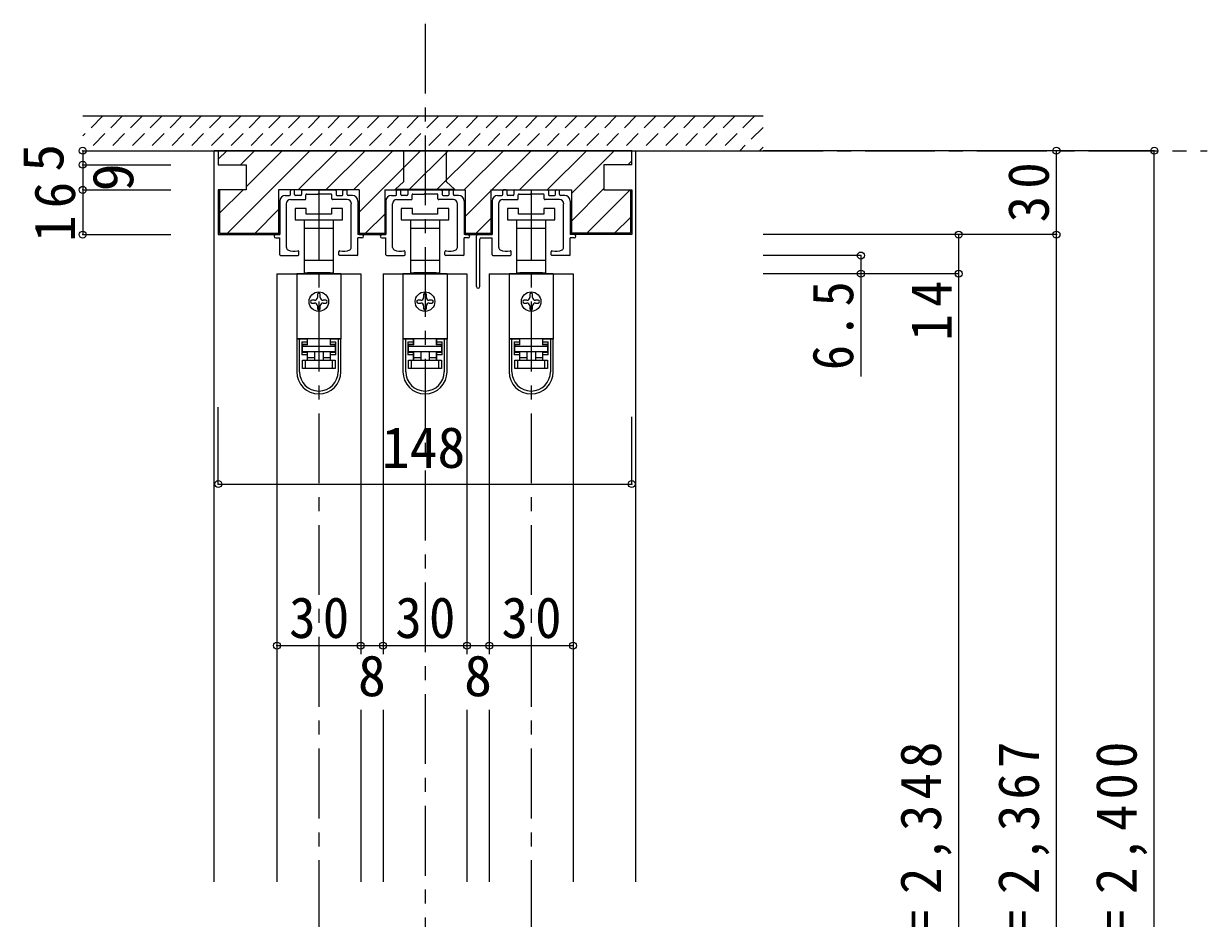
# Model space of a CAD drawing. Units: millimetres at full size, sheet at 1:5. Extents: x -973 to 977, y -718 to 696.
# Drawn here: x 85.5 to 509.2, y -322.8 to -2.5 of the extents above; entities that cross this region are included whole.
import ezdxf
from ezdxf.enums import TextEntityAlignment as Align

# ---------------------------------------------------------------- set-up
doc = ezdxf.new("R2010")
doc.units = ezdxf.units.MM
doc.header["$LTSCALE"] = 5
doc.header["$PDMODE"] = 32
doc.header["$PDSIZE"] = 2.5
doc.linetypes.add('CHAIN1', pattern=[8, 5, -1, 1, -1])
doc.linetypes.add('DASHED1', pattern=[1.8, 1.2, -0.6])
for name, color, linetype in [('0-1_通り芯', 4, 'CHAIN1'), ('0-3_仕上げ', 2, 'Continuous'), ('0-4_枠', 3, 'Continuous'), ('0-6_扉', 6, 'Continuous'), ('0-7_金物', 7, 'Continuous'), ('0-B_寸法', 7, 'Continuous'), ('0-C_ハッチ', 4, 'Continuous')]:
    doc.layers.add(name, color=color, linetype=linetype)
doc.styles.add('ＭＳ ゴシック', font='')
doc.styles.get('ＭＳ ゴシック').set_extended_font_data('MS Gothic')

# ---------------------------------------------------------------- blocks, each defined once
blk = doc.blocks.new('下荷重(戸車)')
at = {"layer": '0-7_金物'}
for p, q in [((8.5, 37.107), (4.5, 37.107)), ((-5.25, 30.107), (0, 30.107)), ((0, 30.107), (5.25, 30.107)), ((5.25, 30.107), (5.25, 33.107)), ((5.25, 18.507), (5.25, 30.107)), ((0, 18.507), (-5.25, 18.507)), ((-5.25, 18.507), (-5.25, 14.107)), ((5.25, 18.507), (0, 18.507)), ((5.25, 14.107), (5.25, 18.507)), ((7.9, 13.807), (-7.9, 13.807)), ((-7.9, 13.807), (-7.9, -9.493)), ((-5.25, 14.107), (-4, 14.107)), ((-4, 14.107), (-4, 13.807)), ((4, 14.107), (-4, 14.107)), ((4, 14.107), (5.25, 14.107)), ((4, 13.807), (4, 14.107)), ((7.9, 13.807), (7.9, -9.493)), ((-1.5, 4.307), (-2.5, 4.307)), ((-0.5, 6.307), (-0.5, 5.307)), ((0.5, 5.307), (0.5, 6.307)), ((2.5, 4.307), (1.5, 4.307)), ((-2.5, 3.307), (-1.5, 3.307)), ((-0.5, 2.307), (-0.5, 1.307)), ((0.5, 1.307), (0.5, 2.307)), ((1.5, 3.307), (2.5, 3.307)), ((7.9, -9.493), (-7.9, -9.493)), ((-7.9, -9.493), (-7.9, -9.593)), ((-6.9, -9.593), (-7.9, -9.593)), ((-7.9, -9.593), (-7.9, -21.293)), ((-4.2, -9.593), (-6.9, -9.593)), ((-6.9, -21.293), (-6.9, -9.593)), ((-6.1, -10.593), (-6.1, -15.293)), ((-6.1, -10.593), (-4.2, -10.593)), ((-5.9, -11.693), (-5.9, -12.193)), ((-4, -11.693), (-5.9, -11.693)), ((-5.9, -12.193), (5.9, -12.193)), ((-5.9, -14.193), (-5.9, -12.193)), ((-4.9, -9.593), (-4.9, -9.493)), ((-4.2, -9.593), (-4.2, -10.593)), ((-4, -11.693), (-4, -9.493)), ((4, -9.493), (4, -11.693)), ((5.9, -11.693), (4, -11.693)), ((6.9, -9.593), (4.2, -9.593)), ((4.2, -10.593), (4.2, -9.593)), ((4.2, -11.593), (4.2, -10.593)), ((4.2, -10.593), (6.1, -10.593)), ((6.1, -11.593), (4.2, -11.593)), ((4.9, -9.493), (4.9, -9.593)), ((5.9, -12.193), (5.9, -11.693)), ((5.9, -12.193), (5.9, -14.193)), ((6.1, -15.293), (6.1, -10.593)), ((6.9, -9.593), (6.9, -21.293)), ((7.9, -9.593), (6.9, -9.593)), ((7.9, -9.493), (7.9, -9.593)), ((7.9, -21.293), (7.9, -9.593)), ((-6.1, -14.293), (-4.2, -14.293)), ((-4.2, -15.293), (-6.1, -15.293)), ((5.9, -14.193), (-5.9, -14.193)), ((-4.2, -14.293), (-4.2, -15.293)), ((-4.2, -15.293), (-4.2, -17.193)), ((-4, -16.193), (-4, -14.193)), ((-1.5, -14.193), (-1.5, -17.193)), ((1.5, -14.193), (1.5, -17.193)), ((1.5, -16.193), (4, -16.193)), ((6.1, -15.293), (4.2, -15.293)), ((4.2, -17.193), (4.2, -15.293)), ((-5.9, -17.193), (-4.9, -17.193)), ((-4.9, -17.193), (4.9, -17.193)), ((-4.9, -17.193), (-4.9, -20.193)), ((4.9, -20.193), (-4.9, -20.193)), ((4.9, -17.193), (5.9, -17.193)), ((5.9, -17.193), (5.9, -20.193))]:
    blk.add_line(p, q, dxfattribs=at)
for points in [[(-8.5, 33.107), (0, 33.107), (8.5, 33.107), (8.5, 37.107)], [(4.5, 37.107), (4.5, 35.107), (-4.5, 35.107), (-4.5, 37.107), (-8.5, 37.107), (-8.5, 33.107)], [(-5.25, 33.107), (-5.25, 30.107), (-5.25, 18.507)], [(-4.2, -10.593), (-4.2, -11.593), (-6.1, -11.593)], [(-4, -17.193), (-4, -16.193), (-1.5, -16.193)], [(4, -14.193), (4, -16.193), (4, -17.193)], [(4.2, -15.293), (4.2, -14.293), (6.1, -14.293)], [(-4.9, -20.193), (-5.9, -20.193), (-5.9, -17.193)], [(5.9, -20.193), (4.9, -20.193), (4.9, -17.193)]]:
    blk.add_lwpolyline(points, dxfattribs=at)
blk.add_circle((0, 3.807), 3.5, dxfattribs=at)
for centre, radius, start, end in [((-2.5, 3.807), 0.5, 90, 180), ((-1.5, 5.307), 1, 270, 0), ((0, 6.307), 0.5, 90, 180), ((0, 6.307), 0.5, 0, 90), ((1.5, 5.307), 1, 180, 270), ((2.5, 3.807), 0.5, 0, 90), ((-2.5, 3.807), 0.5, 180, 270), ((-1.5, 2.307), 1, 0, 90), ((0, 1.307), 0.5, 180, 270), ((0, 1.307), 0.5, 270, 0), ((1.5, 2.307), 1, 90, 180), ((2.5, 3.807), 0.5, 270, 0), ((0, -21.293), 7.9, 180, 0), ((0, -21.293), 6.9, 180, 0)]:
    blk.add_arc(centre, radius, start, end, dxfattribs=at)
blk = doc.blocks.new('03')
at = {"layer": '0-B_寸法'}
for p, q in [((-9.229, 7.776), (-9.229, 9.176)), ((-8.029, 9.476), (-8.929, 9.476)), ((-7.729, 7.776), (-7.729, 9.176)), ((-5.229, 9.176), (-5.229, 7.776)), ((-4.929, 9.476), (6.771, 9.476)), ((7.071, 9.176), (7.071, 7.776)), ((9.571, 7.776), (9.571, 9.176)), ((9.871, 9.476), (10.771, 9.476)), ((11.071, 7.776), (11.071, 9.176)), ((-13.079, 5.476), (-13.079, -6.524)), ((-11.079, 7.476), (-9.529, 7.476)), ((-10.679, -11.096), (-10.679, 4.476)), ((-9.229, 5.976), (-4.029, 5.976)), ((-5.529, 7.476), (-7.429, 7.476)), ((-3.729, 6.276), (-3.729, 7.676)), ((-3.429, 7.976), (0.621, 7.976)), ((0.921, 8.276), (0.621, 7.976)), ((0.921, 8.276), (1.221, 7.976)), ((5.271, 7.976), (1.221, 7.976)), ((5.571, 6.276), (5.571, 7.676)), ((11.071, 5.976), (5.871, 5.976)), ((7.371, 7.476), (9.271, 7.476)), ((12.921, 7.476), (11.371, 7.476)), ((12.521, -11.096), (12.521, 4.476)), ((14.921, 5.476), (14.921, -6.524)), ((-18.679, -25.124), (-18.679, -7.024)), ((-18.179, -6.524), (-13.079, -6.524)), ((-17.479, -25.124), (-17.479, -8.224)), ((-16.979, -7.724), (-13.079, -7.724)), ((-13.079, -13.724), (-13.079, -7.724)), ((16.321, -6.524), (14.921, -6.524)), ((16.321, -7.724), (14.921, -7.724)), ((14.921, -13.724), (14.921, -7.724)), ((-6.229, -13.724), (-6.229, -12.649)), ((8.071, -13.724), (8.071, -12.649)), ((-12.779, -14.024), (-6.529, -14.024)), ((14.621, -14.024), (8.371, -14.024))]:
    blk.add_line(p, q, dxfattribs=at)
for centre, radius, start, end in [((-8.929, 9.176), 0.3, 90, 180), ((-8.029, 9.176), 0.3, 0, 90), ((-4.929, 9.176), 0.3, 90, 180), ((6.771, 9.176), 0.3, 0, 90), ((9.871, 9.176), 0.3, 90, 180), ((10.771, 9.176), 0.3, 0, 90), ((-11.079, 5.476), 2, 90, 180), ((-9.229, 4.476), 1.5, 90, 180), ((-9.529, 7.776), 0.3, 270, 0), ((-7.429, 7.776), 0.3, 180, 270), ((-5.529, 7.776), 0.3, 270, 0), ((-4.029, 6.276), 0.3, 270, 0), ((-3.429, 7.676), 0.3, 90, 180), ((5.271, 7.676), 0.3, 0, 90), ((5.871, 6.276), 0.3, 180, 270), ((7.371, 7.776), 0.3, 180, 270), ((9.271, 7.776), 0.3, 270, 0), ((11.371, 7.776), 0.3, 180, 270), ((11.071, 4.476), 1.5, 0, 90), ((12.921, 5.476), 2, 0, 90), ((-18.179, -7.024), 0.5, 90, 180), ((-16.979, -8.224), 0.5, 90, 180), ((16.321, -7.124), 0.6, 0, 90), ((16.321, -7.124), 0.6, 270, 0), ((-9.679, -11.096), 1, 180, 243.25632), ((-7.879, -7.524), 5, 243.25632, 284.75682), ((-6.529, -12.649), 0.3, 0, 104.75682), ((8.371, -12.649), 0.3, 75.24318, 180), ((9.721, -7.524), 5, 255.24318, 296.74368), ((11.521, -11.096), 1, 296.74368, 0), ((-12.779, -13.724), 0.3, 180, 270), ((-6.529, -13.724), 0.3, 270, 0), ((8.371, -13.724), 0.3, 180, 270), ((14.621, -13.724), 0.3, 270, 0), ((-18.079, -25.124), 0.6, 180, 0)]:
    blk.add_arc(centre, radius, start, end, dxfattribs=at)
blk = doc.blocks.new('02')
at = {"layer": '0-B_寸法'}
for p, q in [((-8.95, 8.623), (-9.85, 8.623)), ((-5.85, 8.623), (5.85, 8.623)), ((8.95, 8.623), (9.85, 8.623)), ((-14, 4.623), (-14, -7.377)), ((-12, 6.623), (-10.45, 6.623)), ((-10.15, 6.923), (-10.15, 8.323)), ((-10.15, 5.123), (-4.95, 5.123)), ((-8.65, 6.923), (-8.65, 8.323)), ((-6.45, 6.623), (-8.35, 6.623)), ((-6.15, 8.323), (-6.15, 6.923)), ((-4.65, 5.423), (-4.65, 6.823)), ((-4.35, 7.123), (-0.3, 7.123)), ((0, 7.423), (-0.3, 7.123)), ((0, 7.423), (0.3, 7.123)), ((4.35, 7.123), (0.3, 7.123)), ((4.65, 5.423), (4.65, 6.823)), ((10.15, 5.123), (4.95, 5.123)), ((6.15, 8.323), (6.15, 6.923)), ((6.45, 6.623), (8.35, 6.623)), ((8.65, 6.923), (8.65, 8.323)), ((10.15, 6.923), (10.15, 8.323)), ((12, 6.623), (10.45, 6.623)), ((14, 4.623), (14, -7.377)), ((-11.6, -11.949), (-11.6, 3.623)), ((11.6, -11.949), (11.6, 3.623)), ((-15.4, -7.377), (-14, -7.377)), ((15.4, -7.377), (14, -7.377)), ((-15.4, -8.577), (-14, -8.577)), ((-14, -14.577), (-14, -8.577)), ((15.4, -8.577), (14, -8.577)), ((14, -14.577), (14, -8.577)), ((-13.7, -14.877), (-7.45, -14.877)), ((-7.15, -14.577), (-7.15, -13.502)), ((7.15, -14.577), (7.15, -13.502)), ((13.7, -14.877), (7.45, -14.877))]:
    blk.add_line(p, q, dxfattribs=at)
for centre, radius, start, end in [((-9.85, 8.323), 0.3, 90, 180), ((-8.95, 8.323), 0.3, 0, 90), ((-5.85, 8.323), 0.3, 90, 180), ((5.85, 8.323), 0.3, 0, 90), ((8.95, 8.323), 0.3, 90, 180), ((9.85, 8.323), 0.3, 0, 90), ((-12, 4.623), 2, 90, 180), ((-10.15, 3.623), 1.5, 90, 180), ((-10.45, 6.923), 0.3, 270, 0), ((-8.35, 6.923), 0.3, 180, 270), ((-6.45, 6.923), 0.3, 270, 0), ((-4.95, 5.423), 0.3, 270, 0), ((-4.35, 6.823), 0.3, 90, 180), ((4.35, 6.823), 0.3, 0, 90), ((4.95, 5.423), 0.3, 180, 270), ((6.45, 6.923), 0.3, 180, 270), ((8.35, 6.923), 0.3, 270, 0), ((10.45, 6.923), 0.3, 180, 270), ((10.15, 3.623), 1.5, 0, 90), ((12, 4.623), 2, 0, 90), ((-15.4, -7.977), 0.6, 90, 180), ((-15.4, -7.977), 0.6, 180, 270), ((15.4, -7.977), 0.6, 0, 90), ((15.4, -7.977), 0.6, 270, 0), ((-10.6, -11.949), 1, 180, 243.25632), ((10.6, -11.949), 1, 296.74368, 0), ((-13.7, -14.577), 0.3, 180, 270), ((-8.8, -8.377), 5, 243.25632, 284.75682), ((-7.45, -13.502), 0.3, 0, 104.75682), ((-7.45, -14.577), 0.3, 270, 0), ((7.45, -13.502), 0.3, 75.24318, 180), ((7.45, -14.577), 0.3, 180, 270), ((8.8, -8.377), 5, 255.24318, 296.74368), ((13.7, -14.577), 0.3, 270, 0)]:
    blk.add_arc(centre, radius, start, end, dxfattribs=at)

msp = doc.modelspace()

# ---------------------------------------------------------------- linework, layer by layer
at = {"layer": '0-1_通り芯'}
for p, q in [((229.153, -2.5), (229.153, -577.5)), ((106.653, -48), (509.153, -48))]:
    msp.add_line(p, q, dxfattribs=at)
at = {"layer": '0-3_仕上げ'}
for p, q in [((176.653, -48), (160.653, -48)), ((297.653, -48), (281.653, -48))]:
    msp.add_line(p, q, dxfattribs=at)
at = {"layer": '0-4_枠', "color": 4}
for p, q in [((155.153, -48), (153.653, -48)), ((153.653, -309.75), (153.653, -48)), ((303.153, -48), (304.653, -48)), ((304.653, -309.75), (304.653, -48))]:
    msp.add_line(p, q, dxfattribs=at)
at = {"layer": '0-4_枠'}
for p, q in [((303.153, -48), (155.153, -48)), ((155.153, -48), (155.153, -53)), ((221.405, -48), (221.405, -59.086)), ((236.905, -59.086), (236.905, -48)), ((303.153, -53), (303.153, -48)), ((155.153, -53), (165.153, -53)), ((165.153, -53), (165.153, -62)), ((293.153, -53), (293.153, -62)), ((303.153, -53), (293.153, -53)), ((221.405, -59.086), (218.555, -61.8)), ((239.755, -61.8), (236.905, -59.086)), ((155.153, -62), (155.153, -78)), ((165.153, -62), (155.153, -62)), ((155.653, -62), (155.653, -77.5)), ((205.553, -62), (176.753, -62)), ((176.753, -62), (176.753, -78)), ((205.553, -62), (205.553, -78)), ((214.753, -62), (243.553, -62)), ((214.753, -62), (214.753, -78)), ((218.555, -61.8), (239.755, -61.8)), ((218.555, -62), (218.555, -61.8)), ((239.755, -61.8), (239.755, -62)), ((243.553, -62), (243.553, -78)), ((252.753, -62), (281.553, -62)), ((252.753, -62), (252.753, -78)), ((281.553, -62), (281.553, -78)), ((293.153, -62), (303.153, -62)), ((302.653, -62), (302.653, -77.5)), ((303.153, -62), (303.153, -78)), ((155.153, -78), (176.753, -78)), ((155.653, -77.5), (176.753, -77.5)), ((205.553, -77.5), (214.753, -77.5)), ((205.553, -78), (214.753, -78)), ((243.553, -77.5), (252.753, -77.5)), ((243.553, -78), (252.753, -78)), ((302.653, -77.5), (281.553, -77.5)), ((303.153, -78), (281.553, -78))]:
    msp.add_line(p, q, dxfattribs=at)
at = {"layer": '0-6_扉'}
for p, q in [((176.153, -92), (176.153, -309.75)), ((214.153, -92), (214.153, -228.151)), ((252.153, -92), (282.153, -92)), ((252.153, -92), (252.153, -228.151)), ((282.153, -92), (282.153, -309.75)), ((206.153, -248.151), (206.153, -309.75)), ((214.153, -248.151), (214.153, -309.75)), ((244.153, -248.151), (244.153, -309.75)), ((252.153, -248.151), (252.153, -309.75))]:
    msp.add_line(p, q, dxfattribs=at)
for points in [[(176.153, -92), (206.153, -92), (206.153, -228.151)], [(214.153, -92), (244.153, -92), (244.153, -228.151)]]:
    msp.add_lwpolyline(points, dxfattribs=at)
at = {"layer": '0-B_寸法', "color": 4, "linetype": 'DASHED1'}
for p, q in [((113.864, -35.5), (106.653, -42.711)), ((120.935, -35.5), (108.435, -48)), ((128.006, -35.5), (115.506, -48)), ((135.077, -35.5), (122.577, -48)), ((142.148, -35.5), (129.648, -48)), ((149.219, -35.5), (136.719, -48)), ((156.29, -35.5), (143.79, -48)), ((163.362, -35.5), (150.862, -48)), ((170.433, -35.5), (157.933, -48)), ((177.504, -35.5), (165.004, -48)), ((184.575, -35.5), (172.075, -48)), ((191.646, -35.5), (179.146, -48)), ((198.717, -35.5), (186.217, -48)), ((205.788, -35.5), (193.288, -48)), ((212.859, -35.5), (200.359, -48)), ((219.93, -35.5), (207.43, -48)), ((227.001, -35.5), (214.501, -48)), ((234.072, -35.5), (221.572, -48)), ((241.143, -35.5), (228.643, -48)), ((248.214, -35.5), (235.714, -48)), ((255.285, -35.5), (242.785, -48)), ((262.356, -35.5), (249.856, -48)), ((269.428, -35.5), (256.928, -48)), ((276.499, -35.5), (263.999, -48)), ((283.57, -35.5), (271.07, -48)), ((290.641, -35.5), (278.141, -48)), ((297.712, -35.5), (285.212, -48)), ((304.783, -35.5), (292.283, -48)), ((311.854, -35.5), (299.354, -48)), ((318.925, -35.5), (306.425, -48)), ((325.996, -35.5), (313.496, -48)), ((333.067, -35.5), (320.567, -48)), ((340.138, -35.5), (327.638, -48)), ((347.209, -35.5), (334.709, -48)), ((350.153, -39.627), (341.78, -48)), ((350.153, -46.698), (348.851, -48))]:
    msp.add_line(p, q, dxfattribs=at)
at = {"layer": '0-B_寸法', "color": 2}
for p, q in [((106.653, -35.5), (350.153, -35.5)), ((106.653, -48), (350.153, -48))]:
    msp.add_line(p, q, dxfattribs=at)
at = {"layer": '0-B_寸法', "color": 4}
for p, q in [((106.653, -48), (106.653, -53)), ((106.653, -48), (138.153, -48)), ((490.153, -48), (350.153, -48)), ((455.153, -552.5), (455.153, -48)), ((490.153, -567.5), (490.153, -48)), ((106.653, -53), (106.653, -62)), ((106.653, -53), (138.153, -53)), ((106.653, -62), (106.653, -78)), ((106.653, -62), (138.153, -62)), ((106.653, -78), (138.153, -78)), ((455.153, -78), (350.153, -78)), ((420.153, -78), (420.153, -547.5)), ((385.153, -85.5), (350.153, -85.5)), ((385.153, -85.5), (385.153, -128.785)), ((420.153, -92), (350.153, -92)), ((155.153, -167.304), (155.153, -139.746)), ((303.153, -167.304), (303.153, -143.246)), ((155.153, -167.304), (303.153, -167.304)), ((176.153, -225.151), (206.153, -225.151)), ((206.153, -225.151), (214.153, -225.151)), ((214.153, -225.151), (244.153, -225.151)), ((244.153, -225.151), (252.153, -225.151)), ((252.153, -225.151), (282.153, -225.151))]:
    msp.add_line(p, q, dxfattribs=at)
at = {"layer": '0-B_寸法', "color": 4, "linetype": 'CHAIN1'}
for p, q in [((191.153, -62), (191.153, -555.5)), ((267.153, -62), (267.153, -555.5))]:
    msp.add_line(p, q, dxfattribs=at)
at = {"layer": '0-B_寸法'}
for p in [(106.653, -48), (455.153, -48), (490.153, -48), (106.653, -53), (106.653, -62), (106.653, -78), (420.153, -78), (455.153, -78), (385.153, -85.5), (385.153, -92), (420.153, -92), (155.153, -167.304), (303.153, -167.304), (176.153, -225.151), (206.153, -225.151), (214.153, -225.151), (244.153, -225.151), (252.153, -225.151), (282.153, -225.151)]:
    msp.add_point(p, dxfattribs=at)
at = {"layer": '0-C_ハッチ'}
for p, q in [((155.153, -51.061), (158.214, -48)), ((158.413, -77.5), (187.913, -48)), ((163.114, -53), (168.114, -48)), ((165.153, -60.86), (178.013, -48)), ((183.812, -62), (197.812, -48)), ((193.712, -62), (207.712, -48)), ((203.611, -62), (217.611, -48)), ((205.553, -69.957), (227.51, -48)), ((223.41, -62), (237.41, -48)), ((233.309, -62), (247.309, -48)), ((243.209, -62), (257.209, -48)), ((253.108, -62), (267.108, -48)), ((263.008, -62), (277.008, -48)), ((272.907, -62), (286.907, -48)), ((281.552, -63.255), (296.807, -48)), ((301.706, -53), (303.153, -51.553)), ((155.653, -70.36), (164.013, -62)), ((243.552, -71.556), (252.752, -62.356)), ((281.552, -73.154), (293.153, -61.553)), ((287.106, -77.5), (302.606, -62)), ((168.312, -77.5), (176.753, -69.059)), ((207.91, -77.5), (214.752, -70.658)), ((297.005, -77.5), (302.653, -71.852)), ((247.507, -77.5), (252.751, -72.256))]:
    msp.add_line(p, q, dxfattribs=at)

# ---------------------------------------------------------------- block references
at = {"layer": '0-7_金物'}
for name, p in [('02', (191.153, -70.623)), ('02', (229.153, -70.623)), ('03', (266.232, -71.476)), ('下荷重(戸車)', (191.153, -105.807)), ('下荷重(戸車)', (229.153, -105.807)), ('下荷重(戸車)', (267.153, -105.807))]:
    msp.add_blockref(name, p, dxfattribs=at)

# ---------------------------------------------------------------- texts
at = {"layer": '0-B_寸法', "style": 'ＭＳ ゴシック'}
for s, p in [('5', (104.153, -55.5)), ('9', (129.153, -62.5))]:
    msp.add_text(s, height=14.66, rotation=90, dxfattribs=at).set_placement(p, align=Align.BOTTOM_LEFT)
for s, p in [('148', (213.653, -165.921)), ('8', (205.153, -247.651)), ('8', (243.153, -247.651))]:
    msp.add_text(s, height=14.66, dxfattribs=at).set_placement(p, align=Align.BOTTOM_LEFT)
at = {"layer": '0-B_寸法', "char_height": 14.66, "attachment_point": 7, "rotation": 90, "style": 'ＭＳ ゴシック'}
for s, insert in [('\\T1.27;\\W0.95;30', (452.653, -73.625)), ('\\T1.27;\\W0.95;16', (104.153, -80.625)), ('\\T1.27;\\W0.9;6.5', (382.653, -126.5)), ('\\T1.27;\\W0.95;14', (417.653, -115.985)), ('\\T1.19;\\W0.95;ＤＨ＝2,348', (417.653, -381.901)), ('\\T1.19;\\W0.95;枠内＝2,367', (452.653, -381.901)), ('\\T1.19;\\W0.95;枠外＝2,400', (487.653, -381.901))]:
    msp.add_mtext(s, dxfattribs=dict(at, insert=insert))
at = {"layer": '0-B_寸法', "char_height": 14.66, "attachment_point": 7, "style": 'ＭＳ ゴシック'}
for insert in [(180.528, -222.651), (218.528, -222.651), (256.528, -222.651)]:
    msp.add_mtext('\\T1.27;\\W0.95;30', dxfattribs=dict(at, insert=insert))

doc.saveas('drawing.dxf')
